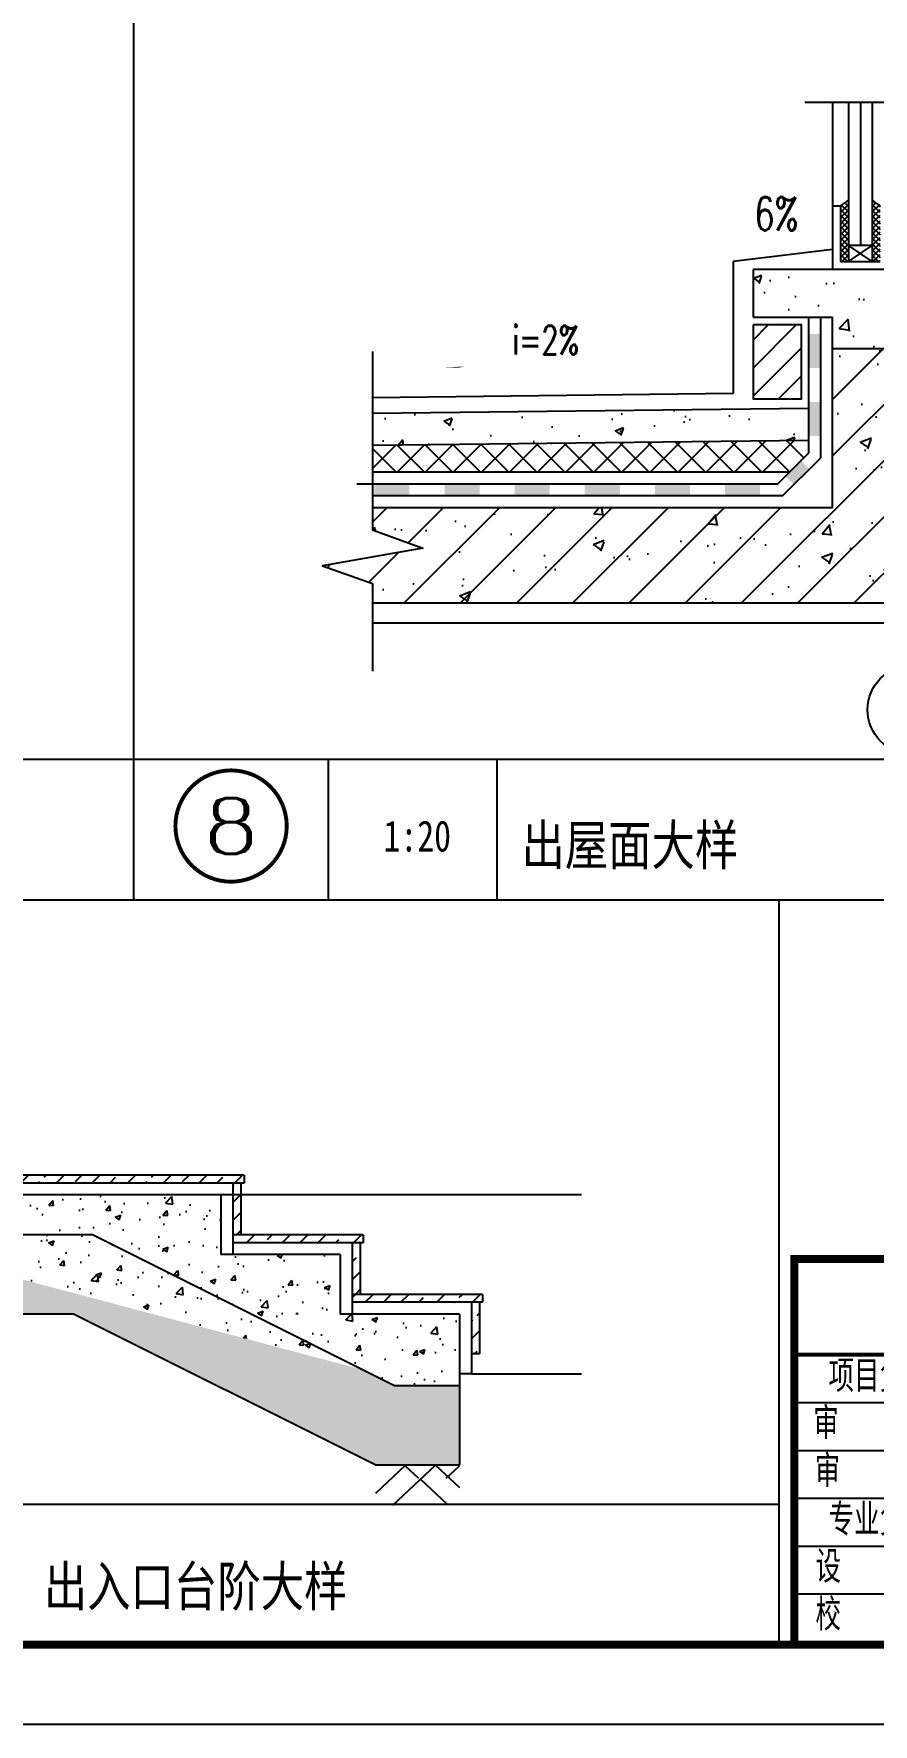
# Model space of a CAD drawing. Extents: x 2265485 to 2764500, y -717688 to -411246.
# Drawn here: x 2717196 to 2719308, y -684088 to -679835 of the extents above; entities that cross this region are included whole.
import ezdxf
from ezdxf.enums import TextEntityAlignment as Align

# ---------------------------------------------------------------- set-up
doc = ezdxf.new("R2010")
doc.units = 0
doc.header["$LTSCALE"] = 1000
doc.header["$MEASUREMENT"] = 0
doc.linetypes.add('DOTE', pattern=[2.4200000000000004, 2, -0.2, 0.02, -0.2])
doc.layers.get('0').update_dxf_attribs({"linetype": 'CONTINUOUS'})
for name, color, linetype in [('AXIS', 151, 'CONTINUOUS'), ('AXIS_TEXT', 7, 'CONTINUOUS'), ('DIM_SYMB', 3, 'CONTINUOUS'), ('DOTE', 252, 'DOTE'), ('PUB-HATCH', 8, 'CONTINUOUS'), ('PUB_HATCH', 8, 'CONTINUOUS'), ('PUB_Hatch(材料填充)', 8, 'CONTINUOUS'), ('PUB_TEXT', 7, 'CONTINUOUS'), ('PUB_TITLE', 4, 'CONTINUOUS'), ('SURFACE', 6, 'CONTINUOUS'), ('WALL', 4, 'CONTINUOUS'), ('WallRC(砼墙)', 2, 'CONTINUOUS'), ('WATERPROOF', 3, 'CONTINUOUS'), ('WINDOW', 2, 'CONTINUOUS'), ('环宇图框', 4, 'CONTINUOUS'), ('看线', 44, 'CONTINUOUS'), ('细线', 8, 'CONTINUOUS')]:
    doc.layers.add(name, color=color, linetype=linetype)
doc.styles.add('-黑体', font='simhei.ttf')
doc.styles.add('_HZTXT', font='txt.shx', dxfattribs={"width": 0.8, "bigfont": 'HZTXT.shx'})
doc.styles.add('_ZBHZ', font='txt.shx', dxfattribs={"width": 0.8, "bigfont": 'hztxt.shx'})
doc.styles.add('COMP', font='complex_.ttf', dxfattribs={"bigfont": 'hztxt'})
doc.styles.add('COMPLEX', font='complex_.ttf')
pattern_1 = [(44.99999999999999, (-13509.06642209459, -29098.49089381887), (-3.535533905932738, 3.535533905932736), []), (135, (-13509.06642209459, -29098.49089381887), (-3.535533905932738, -3.535533905932736), [])]
pattern_2 = [(135, (13379.06642209366, -29098.49089381887), (3.535533905932738, 3.535533905932736), []), (44.99999999999999, (13379.06642209366, -29098.49089381887), (3.535533905932738, -3.535533905932736), [])]
pattern_3 = [(45, (2592408.365505471, -697562.8510302368), (-44.90128060534576, 44.90128060534577), []), (45, (2592453.266805471, -697562.8510302368), (-44.90128060534576, 44.90128060534577), [31.75, -15.875])]

# ---------------------------------------------------------------- blocks, each defined once
blk = doc.blocks.new('_AXISO')
blk.add_circle((0, 0), 0.5)
at = {"layer": 'AXIS_TEXT', "style": 'COMPLEX', "width": 1.041666666666667}
blk.add_attdef('A', text='', height=0.56, dxfattribs=at).set_placement((-0.25, -0.28), (0.25, -0.28), align=Align.FIT)
blk = doc.blocks.new('*U32')
blk.add_line((0, 0), (90, 0))
blk.add_solid([(22.5, 15), (67.5, 15), (22.5, 0), (67.5, 0)])
blk = doc.blocks.new('dsf23')
at = {"layer": 'PUB_HATCH', "ltscale": 0.5}
h = blk.add_hatch(dxfattribs=at)
h.set_pattern_fill('普通砖', color=256, scale=20, style=0)
h.set_pattern_definition([(44.99999999999999, (-531828.7068733461, 136218.6903014802), (-17.67766952966369, 17.67766952966367), [])])
h.paths.add_polyline_path([(-139.1375612318516, 431.6145178843581), (-200, 431.6145178843581), (-200, 338.8666970072663), (-139.1375612318516, 338.8666970072663)])
at = {"layer": 'PUB_HATCH'}
h = blk.add_hatch(dxfattribs=at)
h.set_pattern_fill('ANSI37', color=256, scale=200, style=0)
h.set_pattern_definition([(44.99999999999999, (-101527.5290490473, -63124.69255092935), (-17.67766952966369, 17.67766952966367), []), (135, (-101527.5290490473, -63124.69255092935), (-17.67766952966369, -17.67766952966367), [])])
h.paths.add_polyline_path([(-678.4067557830532, 280.132877319335), (-678.4067557830531, 246.5091061810962), (-154.0087152626365, 246.5091061810963), (-130, 270.5178214431216), (-130, 286.5091061810963)])
at = {"layer": 'PUB_Hatch(材料填充)'}
h = blk.add_hatch(dxfattribs=at)
h.set_pattern_fill('混凝土', color=8, scale=15, style=0)
h.set_pattern_definition([(49.99999999999999, (-710528.6462586401, 212.4294130505587), (107.589027390113, -9.412820247389266), [11.25, -123.75]), (355, (-710528.6462586401, 212.4294130505587), (-20.81270004195001, 112.8288200550018), [9, -99]), (100.4514, (-710519.6805066401, 211.645012050576), (86.77640725710324, 103.415931309143), [9.561028499999988, -105.1713167999999]), (46.18420000000001, (-710528.6462586401, 242.4294130505587), (160.0861572938467, -24.82785214935272), [16.875, -185.625]), (96.6356, (-710515.3057468897, 240.360417000571), (140.1994058323055, 146.1176806350663), [14.34154319999999, -157.7569499999998]), (351.1842, (-710528.6462586401, 242.4294130505587), (140.1992917700441, 146.1177901387987), [13.5, -148.5]), (21, (-710513.6462586401, 234.9294130505587), (89.53605781776926, -60.39283359980083), [11.25, -123.75]), (326.0000000000001, (-710513.6462586401, 234.9294130505587), (36.49729978823726, 108.772506757028), [9, -99]), (71.4514, (-710506.1849236898, 229.8966721505567), (126.0333942872235, 48.37957450649287), [9.5610285, -105.1713168]), (37.50000000000001, (-710528.6462586401, 212.4294130505587), (1.823978297593601, 49.93407807469673), [0, -97.8, 0, -100.5, 0, -99.37500000000001]), (7.499999999999999, (-710528.6462586401, 212.4294130505587), (39.46043061632229, 59.16175678235404), [0, -57.3, 0, -95.55000000000001, 0, -37.875]), (327.5, (-710562.0962586403, 212.4294130505587), (80.07336542586138, -3.38323076015697), [0, -37.5, 0, -117, 0, -155.25]), (317.5, (-710577.0962586403, 212.4294130505587), (87.47792540135795, 15.01574734984765), [0, -48.75000000000001, 0, -77.7, 0, -110.25])])
h.paths.add_polyline_path([(459.9999999990687, 201.5091061810963), (460, 351.5091061809217), (200, 351.5091061809799), (200, 501.5091061811254), (-200, 501.5091061810963), (-200, 441.5091061810963), (-100, 441.5091061810963), (-100, 401.5091061810963), (100, 401.5091061810963), (100, 201.5091061810963)])
h = blk.add_hatch(dxfattribs=at)
h.set_pattern_fill('钢筋混凝土', color=256, scale=20.00000000000001, style=0)
h.set_pattern_definition([(45, (-843501.9532205015, -68467.5048408157), (-35.35533905932738, 35.35533905932739), []), (49.99999999999999, (-843501.9532205015, -68467.5048408157), (143.4520365201508, -12.55042699651903), [15.00000000000001, -165.0000000000001]), (355, (-843501.9532205015, -68467.5048408157), (-27.75026672260001, 150.4384267400024), [12.00000000000001, -132.0000000000001]), (100.4514, (-843489.9988845019, -68468.55070881566), (115.7018763428044, 137.8879084121908), [12.748038, -140.2284223999999]), (46.18420000000001, (-843501.9532205015, -68427.5048408157), (213.448209725129, -33.10380286580363), [22.50000000000001, -247.5000000000001]), (96.6356, (-843484.1658715019, -68430.26350221565), (186.9325411097408, 194.8235741800884), [19.12205759999999, -210.3425999999999]), (351.1842, (-843501.9532205015, -68427.5048408157), (186.9323890267255, 194.823720185065), [18.00000000000001, -198.0000000000001]), (21, (-843481.9532205015, -68437.5048408157), (119.3814104236924, -80.52377813306781), [15.00000000000001, -165.0000000000001]), (326.0000000000001, (-843481.9532205015, -68437.5048408157), (48.66306638431637, 145.0300090093706), [12.00000000000001, -132.0000000000001]), (71.4514, (-843472.0047739018, -68444.21516201567), (168.0445257162981, 64.5060993419905), [12.74803800000001, -140.2284224000001]), (37.50000000000001, (-843501.9532205015, -68467.5048408157), (2.431971063458135, 66.57877076626232), [0, -130.4, 0, -134.0000000000001, 0, -132.5000000000001]), (7.499999999999999, (-843501.9532205015, -68467.5048408157), (52.61390748842974, 78.88234237647208), [0, -76.40000000000002, 0, -127.4000000000001, 0, -50.50000000000002]), (327.5, (-843546.5532205021, -68467.5048408157), (106.7644872344819, -4.510974346875962), [0, -50.00000000000002, 0, -156.0000000000001, 0, -207.0000000000001]), (317.5, (-843566.5532205021, -68467.5048408157), (116.6372338684773, 20.02099646646354), [0, -65.00000000000003, 0, -103.6, 0, -147.0000000000001])])
h.paths.add_polyline_path([(-678.4067557830533, 106.4984999348235), (-678.4067557830532, 81.50910618108715), (133.7724313754588, 81.50910618109629), (133.7724313754588, 201.5091061810963), (100, 201.5091061810963), (100, 401.5091061810963), (-100, 401.5091061811254), (-100.0000000009313, 201.5091061810963), (-678.406755783053, 201.5091061810963), (-678.406755783053, 173.9984999348235), (-615.406755783053, 151.0683751760516), (-741.4067557830532, 128.8511756068038)])
h = blk.add_hatch(dxfattribs=at)
h.set_pattern_fill('混凝土', color=8, scale=15, style=0)
h.set_pattern_definition([(49.99999999999996, (-101527.5290490473, -63124.69255092935), (107.589027390113, -9.41282024738926), [11.24999999999999, -123.7499999999999]), (355, (-101527.5290490473, -63124.69255092935), (-20.81270004195, 112.8288200550017), [9, -99]), (100.4514, (-101518.5632970482, -63125.47695192936), (86.77640725710324, 103.415931309143), [9.561028499999907, -105.1713167999992]), (46.18419999999998, (-101527.5290490473, -63094.69255092935), (160.0861572938467, -24.82785214935271), [16.87499999999997, -185.6249999999998]), (96.63559999999981, (-101514.1885372978, -63096.76154697934), (140.1994058323055, 146.1176806350662), [14.34154319999992, -157.7569499999987]), (351.1842, (-101527.5290490473, -63094.69255092935), (140.1992917700441, 146.1177901387986), [13.50000000000001, -148.5000000000001]), (20.99999999999998, (-101512.5290490473, -63102.19255092935), (89.53605781776926, -60.3928335998008), [11.24999999999999, -123.7499999999999]), (326.0000000000001, (-101512.5290490473, -63102.19255092935), (36.49729978823726, 108.7725067570279), [9, -99]), (71.4514, (-101505.0677140979, -63107.22529182935), (126.0333942872235, 48.37957450649284), [9.561028499999997, -105.1713168]), (37.49999999999998, (-101527.5290490473, -63124.69255092935), (1.823978297593601, 49.93407807469669), [0, -97.79999999999998, 0, -100.5, 0, -99.37499999999997]), (7.499999999999999, (-101527.5290490473, -63124.69255092935), (39.4604306163223, 59.161756782354), [0, -57.29999999999998, 0, -95.54999999999995, 0, -37.87499999999997]), (327.5, (-101560.9790490475, -63124.69255092935), (80.07336542586141, -3.383230760156968), [0, -37.5, 0, -117, 0, -155.25]), (317.5, (-101575.9790490475, -63124.69255092935), (87.47792540135795, 15.01574734984765), [0, -48.74999999999999, 0, -77.69999999999997, 0, -110.25])])
h.paths.add_polyline_path([(-678.4067557830532, 320.1328773193684), (-678.4067557830532, 280.132877319335), (-130, 286.5091061810963), (-130.0000000009313, 326.5091061811254)])
at = {"layer": 'WINDOW'}
h = blk.add_hatch(dxfattribs=at)
h.set_pattern_fill('ANSI37', color=256, scale=40, style=0)
h.set_pattern_definition(pattern_1)
h.paths.add_polyline_path([(-80, 588.5217298135394, -0.01410470079888838), (-90, 581.5091061810963), (-90, 511.5091061810672), (-80, 511.5091061810672)])
h = blk.add_hatch(dxfattribs=at)
h.set_pattern_fill('ANSI37', color=256, scale=40, style=0)
h.set_pattern_definition(pattern_1)
h.paths.add_polyline_path([(-80, 588.5217298135394, -0.01410470079888838), (-90, 581.5091061810963), (-90, 511.5091061810672), (-80, 511.5091061810672)])
h = blk.add_hatch(dxfattribs=at)
h.set_pattern_fill('ANSI37', color=256, scale=40, style=0)
h.set_pattern_definition(pattern_2)
h.paths.add_polyline_path([(-50, 588.5217298135394, 0.0141047007988901), (-40, 581.5091061810963), (-40, 511.5091061810672), (-50, 511.5091061810963)])
h = blk.add_hatch(dxfattribs=at)
h.set_pattern_fill('ANSI37', color=256, scale=40, style=0)
h.set_pattern_definition(pattern_2)
h.paths.add_polyline_path([(-50, 588.5217298135394, 0.0141047007988901), (-40, 581.5091061810963), (-40, 511.5091061810672), (-50, 511.5091061810963)])
at = {"layer": 'DIM_SYMB'}
for points in [[(-134.6633826373145, 711.7832480952784), (28.9616173626855, 711.7832480952784), (45.01270469371229, 755.8832480952551), (60.56474439240992, 667.6832480952726), (76.2116173626855, 711.7832480952784), (306.429574303329, 711.7832480952784)], [(-678.4067557830531, 398.407596052828), (-678.4067557830531, 173.9984999348235), (-615.4067557830531, 151.0683751760516), (-741.4067557830531, 128.8511756068037), (-678.4067557830531, 106.4984999348235), (-678.4067557830531, -3.962132726184791)]]:
    blk.add_lwpolyline(points, dxfattribs=at)
at = {"layer": 'DIM_SYMB', "ltscale": 2000}
for points in [[(-221.3658432075754, 535.3455894539948, 0, 10.5, 0), (-193.6676527271047, 538.6465268405445, 0, 0, 0), (-130.0573092335835, 546.2273022402951, 0, 0, 0)], [(-571.5997928693041, 377.9217988318123, 0, 9, 0), (-519.3116096085951, 380.4819478657737, 0, 0, 0), (-384.7993110087782, 384.3421625723422, 0, 0, 0)]]:
    blk.add_lwpolyline(points, format="xyseb", dxfattribs=at)
at = {"layer": 'PUB-HATCH'}
for p, q in [((-100, 526.4060061649361), (-225, 511.5091061811254)), ((-225, 511.5091061811254), (-225, 345.4660291559121)), ((-225, 345.4660291559121), (-678.4067557830531, 340.1314515045275)), ((747.4440815886483, 56.50910618109629), (-678.4067557830531, 56.50910618109629))]:
    blk.add_line(p, q, dxfattribs=at)
at = {"layer": 'WALL'}
for p, q in [((100, 501.5091061810963), (-200, 501.5091061810963)), ((-200, 501.5091061810963), (-200, 441.5091061810963)), ((-200, 441.5091061810963), (-100, 441.5091061810672)), ((-100, 201.5091061810963), (-100, 441.5091061810672)), ((100, 401.5091061810963), (-100, 401.5091061810963)), ((-100, 201.5091061810963), (-678.4067557830531, 201.5091061810963)), ((747.4440815886483, 81.50910618109629), (-678.4067557830531, 81.50910618109629))]:
    blk.add_line(p, q, dxfattribs=at)
at = {"layer": 'WallRC(砼墙)'}
blk.add_lwpolyline([(-200, 431.6145178843581), (-200, 338.8666970072372), (-139.1375612318516, 338.8666970072372), (-139.1375612318516, 431.6145178843581), (-200, 431.6145178843581)], close=True, dxfattribs=at)
at = {"layer": 'WATERPROOF'}
for p, q in [((-115, 441.5091061810672), (-115, 264.3046180075326)), ((-130, 326.5091061810963), (-678.4067557830531, 320.1328773193523)), ((-130, 286.5091061810963), (-678.4067557830533, 280.132877319335)), ((-162.7955118268728, 216.5091061810963), (-115, 264.3046180075326)), ((-154.0087152626365, 246.5091061810963), (-678.4067557830531, 246.5091061810963)), ((-162.7955118268728, 216.5091061810963), (-678.4067557830531, 216.5091061810963))]:
    blk.add_line(p, q, dxfattribs=at)
blk.add_lwpolyline([(-130, 441.5091061810672), (-130, 270.5178214431216), (-169.0087152626365, 231.5091061810963), (-678.4067557830531, 231.5091061810963)], dxfattribs=at)
at = {"layer": 'WINDOW'}
for p, q in [((-100, 711.7832480953657), (-100, 581.5091061810963)), ((-80, 711.7832480952784), (-80, 511.5091061810963)), ((-65, 711.7832480952784), (-65, 531.5091061810963)), ((-50, 711.7832480952784), (-50, 511.5091061810963)), ((-100, 581.5091061810963), (-100, 501.5091061810963)), ((-100, 581.5091061810963), (-90, 581.5091061810963)), ((-90, 581.5091061810963), (-90, 511.5091061810963)), ((-90, 511.5091061810963), (-40, 511.5091061810963)), ((-80, 511.5091061810672), (-50, 531.5091061810963)), ((-50, 511.5091061810963), (-80, 531.5091061810963)), ((-50, 531.5091061810963), (-80, 531.5091061810963))]:
    blk.add_line(p, q, dxfattribs=at)
for centre, start, end in [((-209.271131712012, 762.2260287842073), 303.4243613025457, 306.6567062325545), ((79.271131712012, 762.2260287842073), 233.3432937674455, 236.5756386974543)]:
    blk.add_arc(centre, 216.5276171184444, start, end, dxfattribs=at)
at = {"layer": 'AXIS', "xscale": 112, "yscale": 112, "zscale": 112}
blk.add_blockref('_AXISO', (-2.328306436538696e-08, -52.33036753316992), dxfattribs=at)
at = {"layer": 'WATERPROOF'}
for p, xscale, rotation in [((-130, 441.5091061810672), 0.9499515818897635, 270), ((-130, 356.0134638120944), 0.9499515818897635, 270), ((-130, 270.5178214431216), 0.6129628241795417, 225), ((-610.0083878142759, 231.5091061810963), 0.9799992723856121, 180), ((-521.8084533037618, 231.5091061810963), 0.9799992723856121, 180), ((-433.608518794179, 231.5091061810963), 0.9799992723856121, 180), ((-345.4085842836648, 231.5091061810963), 0.9799992723856121, 180), ((-257.2086497731507, 231.5091061810963), 0.9799992723856121, 180), ((-169.0087152626365, 231.5091061810963), 0.9799992723856121, 180)]:
    blk.add_blockref('*U32', p, dxfattribs=dict(at, xscale=xscale, rotation=rotation))
at = {"layer": 'PUB_TEXT', "style": '_ZBHZ', "width": 0.7}
for s, height, p in [('6%', 42.00000000000001, (-198.0421719141304, 550.6076108760317)), ('i=2%', 36.00000000000001, (-502.8036279394373, 394.6544275320484))]:
    blk.add_text(s, height=height, dxfattribs=at).set_placement(p)
blk = doc.blocks.new('_INDEX1')
at = {"const_width": 0.035}
blk.add_lwpolyline([(-0.5, 0, 1), (0.5, 0, 1)], format="xyb", close=True, dxfattribs=at)
at = {"style": 'COMP', "width": 1.388086642599278}
blk.add_attdef('1', text='', height=0.5, dxfattribs=at).set_placement((-0.25, -0.25), (0.25, -0.25), align=Align.FIT)
blk = doc.blocks.new('vcfgvc')
at = {"layer": '环宇图框'}
for p, q in [((-9026.84866373986, 17.95250551286153), (-9026.84866373986, 2425.112149175373)), ((-9026.84866373986, 1522.427282801946), (-6017.899109161925, 1522.427282801946)), ((-9026.84866373986, 1221.532327344175), (-5.587935447692871e-09, 1221.532327344175)), ((-9026.84866373986, 920.6373718862887), (-6017.899109161925, 920.6373718862887)), ((-9026.84866373986, 619.7424164285185), (-5.587935447692871e-09, 619.7424164285185)), ((-9026.84866373986, 318.8474609707482), (-6017.899109161925, 318.8474609707482))]:
    blk.add_line(p, q, dxfattribs=at)
for points, const_width in [([(-9026.84866373986, 25.13350771740079), (-9026.84866373986, 2425.112149175373), (-5.587935447692871e-09, 2425.112149175373)], 50.14915924296872), ([(-9026.84866373986, 1823.322238259716), (-5.587935447692871e-09, 1823.322238259716)], 25.07457962148436)]:
    blk.add_lwpolyline(points, dxfattribs=dict(at, const_width=const_width))
blk.add_lwpolyline([(-9026.84866373986, 2425.112149175373), (-5.587935447692871e-09, 2425.112149175373), (-5.587935447692871e-09, 17.95250551286153), (-9026.84866373986, 17.95250551286153)], close=True, dxfattribs=at)
at = {"layer": '环宇图框', "style": '_HZTXT', "width": 0.8}
for s, p in [('项目负责', (-8811.290585844778, 1588.887023292249)), ('审   定', (-8906.698778736405, 1292.234651885694)), ('审   核', (-8897.77662815852, 991.3539938910399)), ('专业负责', (-8811.290585844778, 686.2450493085198)), ('设   计', (-8893.344234849326, 389.5926779019646)), ('校   对', (-8893.344234849326, 88.7120199073106))]:
    blk.add_text(s, height=200.5871053297302, dxfattribs=at).set_placement(p)

msp = doc.modelspace()

# ---------------------------------------------------------------- hatches: boundary and pattern name
at = {"layer": 'PUB_HATCH'}
h = msp.add_hatch(dxfattribs=at)
h.set_pattern_fill('ANSI33', color=256, scale=20, style=0)
h.set_pattern_definition(pattern_3)
h.paths.add_polyline_path([(2716526.959454607, -682706.709453326), (2716526.959454606, -682726.709453326), (2717725.31317817, -682726.709453326), (2717725.31317817, -682706.709453326)])
h = msp.add_hatch(dxfattribs=at)
h.set_pattern_fill('ANSI33', color=256, scale=20, style=0)
h.set_pattern_definition(pattern_3)
h.paths.add_polyline_path([(2717697.31317817, -682856.709453326), (2717717.31317817, -682856.709453326), (2717717.31317817, -682726.709453326), (2717697.31317817, -682726.709453326)])
h = msp.add_hatch(dxfattribs=at)
h.set_pattern_fill('混凝土', color=256, scale=20, style=0)
h.set_pattern_definition([(49.99999999999999, (2591808.365505471, -697562.8510302368), (143.4520365201507, -12.55042699651902), [15, -165]), (355, (2591808.365505471, -697562.8510302368), (-27.7502667226, 150.4384267400024), [12, -132]), (100.4514, (2591820.319841472, -697563.8968982368), (115.7018763428043, 137.8879084121907), [12.74803799999985, -140.2284223999975]), (46.18420000000002, (2591808.365505471, -697522.8510302368), (213.4482097251289, -33.10380286580362), [22.49999999999993, -247.4999999999994]), (96.63559999999998, (2591826.152854471, -697525.6096916369), (186.9325411097407, 194.8235741800883), [19.12205759999969, -210.3425999999975]), (351.1842, (2591808.365505471, -697522.8510302368), (186.9323890267254, 194.8237201850649), [18, -198]), (21, (2591828.365505471, -697532.8510302368), (119.3814104236923, -80.52377813306776), [15, -165]), (326.0000000000001, (2591828.365505471, -697532.8510302368), (48.66306638431634, 145.0300090093706), [12, -132]), (71.4514, (2591838.313952072, -697539.5613514369), (168.044525716298, 64.50609934199048), [12.748038, -140.2284224]), (37.50000000000001, (2591808.365505471, -697562.8510302368), (2.431971063458134, 66.5787707662623), [0, -130.4, 0, -134, 0, -132.5]), (7.499999999999999, (2591808.365505471, -697562.8510302368), (52.61390748842972, 78.88234237647205), [0, -76.39999999999999, 0, -127.4, 0, -50.5]), (327.5, (2591763.765505471, -697562.8510302368), (106.7644872344818, -4.51097434687596), [0, -50, 0, -156, 0, -207]), (317.5, (2591743.765505471, -697562.8510302368), (116.6372338684772, 20.02099646646353), [0, -65, 0, -103.6, 0, -147])])
h.paths.add_polyline_path([(2716526.959454606, -682756.709453326), (2716526.959454606, -682856.709453326), (2716743.706380419, -682856.709453326), (2718022.269997627, -683195.9912619297), (2718103.706380419, -683236.709453326), (2718267.313178169, -683236.709453326), (2718267.313178169, -683056.709453326), (2717967.31317817, -683056.709453326), (2717967.31317817, -682906.709453326), (2717667.31317817, -682906.709453326), (2717667.31317817, -682756.709453326)])
h = msp.add_hatch(dxfattribs=at)
h.set_pattern_fill('混凝土', color=256, scale=10, style=0)
h.set_pattern_definition([(49.99999999999999, (2591808.365505471, -697562.8510302368), (71.72601826007535, -6.275213498259511), [7.5, -82.5]), (355, (2591808.365505471, -697562.8510302368), (-13.8751333613, 75.21921337000119), [6, -66]), (100.4514, (2591814.342673472, -697563.3739642368), (57.85093817140216, 68.94395420609536), [6.374018999999923, -70.11421119999876]), (46.18420000000002, (2591808.365505471, -697542.8510302368), (106.7241048625644, -16.55190143290181), [11.24999999999996, -123.7499999999997]), (96.63559999999998, (2591817.259179971, -697544.2303609368), (93.46627055487033, 97.41178709004417), [9.561028799999843, -105.1712999999988]), (351.1842, (2591808.365505471, -697542.8510302368), (93.46619451336272, 97.41186009253246), [9, -99]), (21, (2591818.365505471, -697547.8510302368), (59.69070521184616, -40.26188906653388), [7.5, -82.5]), (326.0000000000001, (2591818.365505471, -697547.8510302368), (24.33153319215817, 72.5150045046853), [6, -66]), (71.4514, (2591823.339728772, -697551.2061908368), (84.02226285814899, 32.25304967099524), [6.374019000000001, -70.1142112]), (37.50000000000001, (2591808.365505471, -697562.8510302368), (1.215985531729067, 33.28938538313115), [0, -65.19999999999999, 0, -67, 0, -66.25]), (7.499999999999999, (2591808.365505471, -697562.8510302368), (26.30695374421486, 39.44117118823603), [0, -38.2, 0, -63.7, 0, -25.25]), (327.5, (2591786.065505472, -697562.8510302368), (53.38224361724091, -2.25548717343798), [0, -25, 0, -78, 0, -103.5]), (317.5, (2591776.065505472, -697562.8510302368), (58.31861693423862, 10.01049823323176), [0, -32.5, 0, -51.8, 0, -73.5])])
h.paths.add_polyline_path([(2716526.959454607, -682856.709453326), (2716526.959454607, -682876.6623860062), (2716568.959454607, -682891.9491358453), (2716484.959454607, -682906.7606022249), (2716526.959454606, -682921.6623860062), (2716526.959454607, -683056.709453326), (2717296.492784919, -683056.709453326), (2718056.492784918, -683436.709453326), (2718267.313178169, -683436.709453326), (2718267.313178169, -683236.709453326), (2718103.706380419, -683236.709453326), (2718022.269997627, -683195.9912619297), (2716743.706380419, -682856.709453326)])
h = msp.add_hatch(dxfattribs=at)
h.set_pattern_fill('ANSI33', color=256, scale=20, style=0)
h.set_pattern_definition(pattern_3)
h.paths.add_polyline_path([(2718025.31317817, -682856.709453326), (2718025.31317817, -682876.709453326), (2717697.31317817, -682876.709453326), (2717697.31317817, -682856.709453326)])
h = msp.add_hatch(dxfattribs=at)
h.set_pattern_fill('ANSI33', color=256, scale=20, style=0)
h.set_pattern_definition(pattern_3)
h.paths.add_polyline_path([(2717997.31317817, -683006.709453326), (2718017.31317817, -683006.709453326), (2718017.31317817, -682876.709453326), (2717997.31317817, -682876.709453326)])
h = msp.add_hatch(dxfattribs=at)
h.set_pattern_fill('ANSI33', color=256, scale=20, style=0)
h.set_pattern_definition(pattern_3)
h.paths.add_polyline_path([(2718325.31317817, -683006.709453326), (2718325.31317817, -683026.709453326), (2717997.31317817, -683026.709453326), (2717997.31317817, -683006.709453326)])
h = msp.add_hatch(dxfattribs=at)
h.set_pattern_fill('ANSI33', color=256, scale=20, style=0)
h.set_pattern_definition(pattern_3)
h.paths.add_polyline_path([(2718297.31317817, -683156.709453326), (2718317.31317817, -683156.709453326), (2718317.31317817, -683026.709453326), (2718297.31317817, -683026.709453326)])

# ---------------------------------------------------------------- linework, layer by layer
at = {"layer": 'DOTE', "color": 1, "linetype": 'DOTE'}
msp.add_line((2718574.450378441, -682756.709453326), (2716526.959454607, -682756.709453326), dxfattribs=at)
at = {"layer": 'PUB_HATCH'}
for p, q in [((2718056.492784918, -683506.709453326), (2718131.759733063, -683436.709453326)), ((2718099.502469573, -683536.709453326), (2718207.026681208, -683436.709453326)), ((2718131.759733063, -683438.8440862254), (2718164.016996554, -683468.8440862254)), ((2718169.393207136, -683471.709453326), (2718236.595839408, -683534.209453326)), ((2718207.026681208, -683436.709453326), (2718267.31317817, -683492.7772877638)), ((2718233.907734117, -683468.8440862254), (2718267.31317817, -683437.7762517873))]:
    msp.add_line(p, q, dxfattribs=at)
at = {"layer": 'PUB_TITLE'}
msp.add_lwpolyline([(2711039.995808511, -684088.0539070286), (2722919.995808511, -684088.0539070286), (2722919.995808511, -675688.0539070286), (2711039.995808511, -675688.0539070286)], close=True, dxfattribs=at)
msp.add_lwpolyline([(2711039.995808511, -684088.0539070286), (2722919.995808511, -684088.0539070286), (2722919.995808511, -675688.0539070286), (2711039.995808511, -675688.0539070286)], close=True, dxfattribs=at)
at = {"layer": 'PUB_TITLE', "color": 7}
msp.add_lwpolyline([(2711039.995808511, -684088.0539070286), (2722919.995808511, -684088.0539070286), (2722919.995808511, -675688.0539070286), (2711039.995808511, -675688.0539070286)], close=True, dxfattribs=at)
at = {"layer": 'PUB_TITLE', "const_width": 20}
msp.add_lwpolyline([(2711539.995808511, -683888.0539070286), (2722719.995808511, -683888.0539070286), (2722719.995808511, -675888.0539070286), (2711539.995808511, -675888.0539070286)], close=True, dxfattribs=at)
msp.add_lwpolyline([(2711539.995808511, -683888.0539070286), (2722719.995808511, -683888.0539070286), (2722719.995808511, -675888.0539070286), (2711539.995808511, -675888.0539070286)], close=True, dxfattribs=at)
at = {"layer": 'PUB_TITLE', "color": 7, "const_width": 20}
msp.add_lwpolyline([(2711539.995808511, -683888.0539070286), (2722719.995808511, -683888.0539070286), (2722719.995808511, -675888.0539070286), (2711539.995808511, -675888.0539070286)], close=True, dxfattribs=at)
at = {"layer": 'SURFACE'}
for p, q in [((2717725.31317817, -682706.709453326), (2716526.959454607, -682706.709453326)), ((2717725.31317817, -682726.709453326), (2716526.959454607, -682726.709453326)), ((2717697.31317817, -682726.709453326), (2717697.31317817, -682906.7118459453)), ((2717717.31317817, -682726.709453326), (2717717.31317817, -682856.709453326)), ((2717725.31317817, -682706.709453326), (2717725.31317817, -682726.709453326)), ((2718025.31317817, -682856.709453326), (2717697.31317817, -682856.709453326)), ((2718025.31317817, -682856.709453326), (2718025.31317817, -682876.709453326)), ((2718025.31317817, -682876.709453326), (2717697.31317817, -682876.709453326)), ((2717997.31317817, -682876.709453326), (2717997.31317817, -683056.7118459453)), ((2718017.31317817, -682876.709453326), (2718017.31317817, -683006.709453326)), ((2718325.31317817, -683006.709453326), (2717997.31317817, -683006.709453326)), ((2718325.31317817, -683026.709453326), (2717997.31317817, -683026.709453326)), ((2718297.31317817, -683026.709453326), (2718297.31317817, -683206.7118459453)), ((2718317.31317817, -683026.709453326), (2718317.31317817, -683156.709453326)), ((2718325.31317817, -683006.709453326), (2718325.31317817, -683026.709453326)), ((2718317.31317817, -683156.709453326), (2718297.31317817, -683156.709453326)), ((2718297.31317817, -683206.7118459453), (2718267.31317817, -683206.7118459453))]:
    msp.add_line(p, q, dxfattribs=at)
at = {"layer": 'WALL'}
for p, q in [((2717667.31317817, -682756.709453326), (2716526.959454607, -682756.709453326)), ((2717667.31317817, -682756.709453326), (2717667.31317817, -682906.709453326)), ((2717343.706380419, -682856.709453326), (2716526.959454607, -682856.709453326)), ((2718103.706380419, -683236.709453326), (2717343.706380419, -682856.709453326)), ((2717967.31317817, -682906.709453326), (2717667.31317817, -682906.709453326)), ((2717967.31317817, -682906.709453326), (2717831.452269056, -682906.709453326)), ((2717967.31317817, -682906.709453326), (2717967.31317817, -683056.709453326)), ((2717967.31317817, -682906.709453326), (2717967.31317817, -683056.709453326)), ((2717296.492784919, -683056.709453326), (2716526.959454607, -683056.709453326)), ((2718056.492784919, -683436.709453326), (2717296.492784919, -683056.709453326)), ((2718267.31317817, -683056.709453326), (2717967.31317817, -683056.709453326)), ((2718267.31317817, -683056.709453326), (2718267.31317817, -683436.709453326)), ((2718267.31317817, -683236.709453326), (2718103.706380419, -683236.709453326)), ((2718267.31317817, -683436.709453326), (2718056.492784919, -683436.709453326))]:
    msp.add_line(p, q, dxfattribs=at)
at = {"layer": '看线', "color": 8}
msp.add_line((2718297.313178169, -683206.709453326), (2718574.450378441, -683206.709453326), dxfattribs=at)
at = {"layer": '细线'}
for p, q in [((2717447.111953835, -675888.0539070284), (2717447.111953837, -682014.1335853786)), ((2711539.995808511, -681660.5143787564), (2722719.995808511, -681660.514011727)), ((2717937.083108562, -681660.5143787564), (2717937.083108562, -682014.1335853786)), ((2718361.385367407, -681660.5143787562), (2718361.385367407, -682014.1335853784)), ((2711539.995808511, -682014.1335853786), (2722719.995808511, -682014.1335853788)), ((2719070.427544534, -682014.1335853788), (2719070.427544534, -683888.0539070286)), ((2711539.995808511, -683534.4347004091), (2719070.427544534, -683534.4347003872))]:
    msp.add_line(p, q, dxfattribs=at)

# ---------------------------------------------------------------- block references
for name, p, xscale, yscale, zscale in [('dsf23', (2719405.583402727, -681431.257225009), 2, 2, 2), ('vcfgvc', (2722719.995808511, -683888.0539070286), 0.4, 0.4, 0.4)]:
    msp.add_blockref(name, p, dxfattribs=dict(xscale=xscale, yscale=yscale, zscale=zscale))
at = {"layer": 'PUB_TEXT'}
ref = msp.add_blockref('_INDEX1', (2717692.681150137, -681828.5379527587), dxfattribs=dict(at, xscale=280, yscale=280, zscale=280))
ref.add_attrib('1', '8', dxfattribs={"layer": '0', "height": 140, "style": 'COMP', "width": 1.049113233287858}).set_placement((2717622.681150137, -681898.5379527587), (2717762.681150137, -681898.5379527587), align=Align.FIT)

# ---------------------------------------------------------------- texts
at = {"layer": 'PUB_TEXT', "style": '-黑体', "width": 0.8}
for s, height, p in [('出屋面大样', 100, (2718422.968354733, -681926.3315091591, 1778.610904068951)), ('1:20', 78, (2718076.138272426, -681892.6306937375)), ('出入口台阶大样', 100, (2717221.600929744, -683791.0973790141, 1778.610904068951))]:
    msp.add_text(s, height=height, dxfattribs=at).set_placement(p)

doc.saveas('drawing.dxf')
